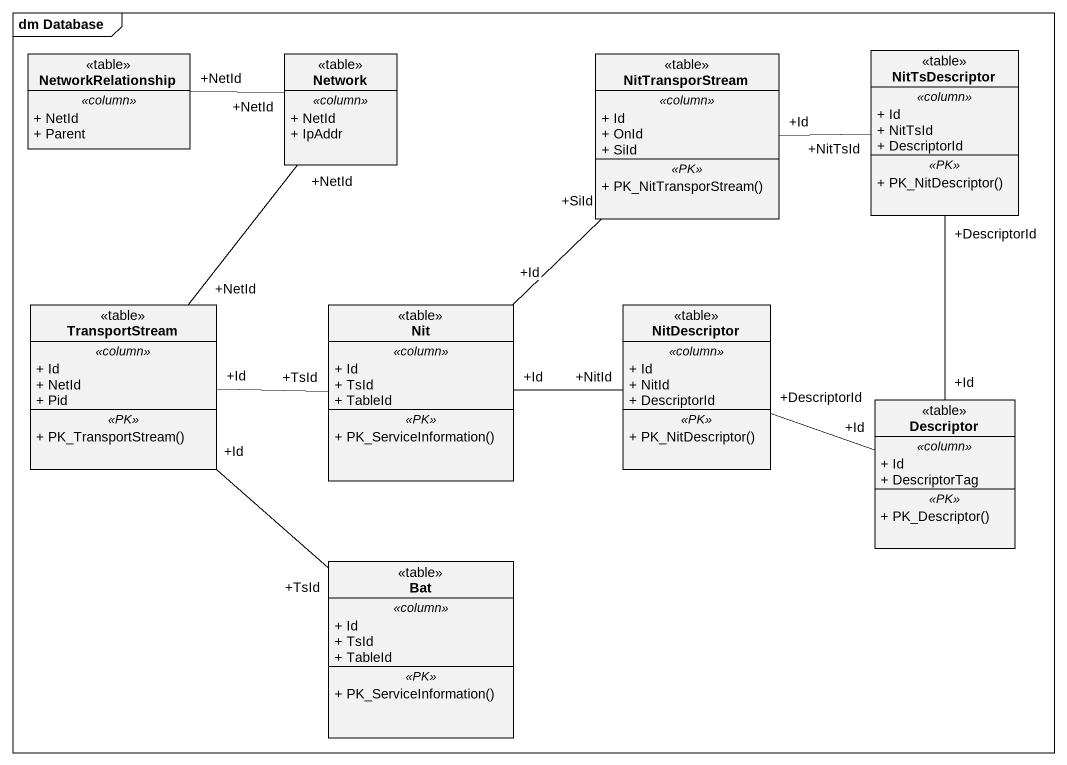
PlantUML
@startuml
mainframe dm Database
hide circle
hide empty members
skinparam classAttributeIconSize 0
class NetworkRelationship <<table>> {
  .. <<column>> ..
  + NetId
  + Parent
}
class "Network" as Network_ <<table>> {
  .. <<column>> ..
  + NetId
  + IpAddr
}
class NitTransporStream <<table>> {
  .. <<column>> ..
  + Id
  + OnId
  + SiId
  .. <<PK>> ..
  + PK_NitTransporStream()
}
class NitTsDescriptor <<table>> {
  .. <<column>> ..
  + Id
  + NitTsId
  + DescriptorId
  .. <<PK>> ..
  + PK_NitDescriptor()
}
class TransportStream <<table>> {
  .. <<column>> ..
  + Id
  + NetId
  + Pid
  .. <<PK>> ..
  + PK_TransportStream()
}
class Nit <<table>> {
  .. <<column>> ..
  + Id
  + TsId
  + TableId
  .. <<PK>> ..
  + PK_ServiceInformation()
}
class NitDescriptor <<table>> {
  .. <<column>> ..
  + Id
  + NitId
  + DescriptorId
  .. <<PK>> ..
  + PK_NitDescriptor()
}
class Descriptor <<table>> {
  .. <<column>> ..
  + Id
  + DescriptorTag
  .. <<PK>> ..
  + PK_Descriptor()
}
class Bat <<table>> {
  .. <<column>> ..
  + Id
  + TsId
  + TableId
  .. <<PK>> ..
  + PK_ServiceInformation()
}
NetworkRelationship "+NetId" -right- "+NetId" Network_
Network_ "+NetId" -- "+NetId" TransportStream
NitTransporStream "+Id" -right- "+NitTsId" NitTsDescriptor
NitTsDescriptor "+DescriptorId" -- "+Id" Descriptor
TransportStream "+Id" -right- "+TsId" Nit
TransportStream "+Id" -- "+TsId" Bat
Nit "+Id" -up- "+SiId" NitTransporStream
Nit "+Id" -right- "+NitId" NitDescriptor
NitDescriptor "+DescriptorId" -right- "+Id" Descriptor
@enduml
